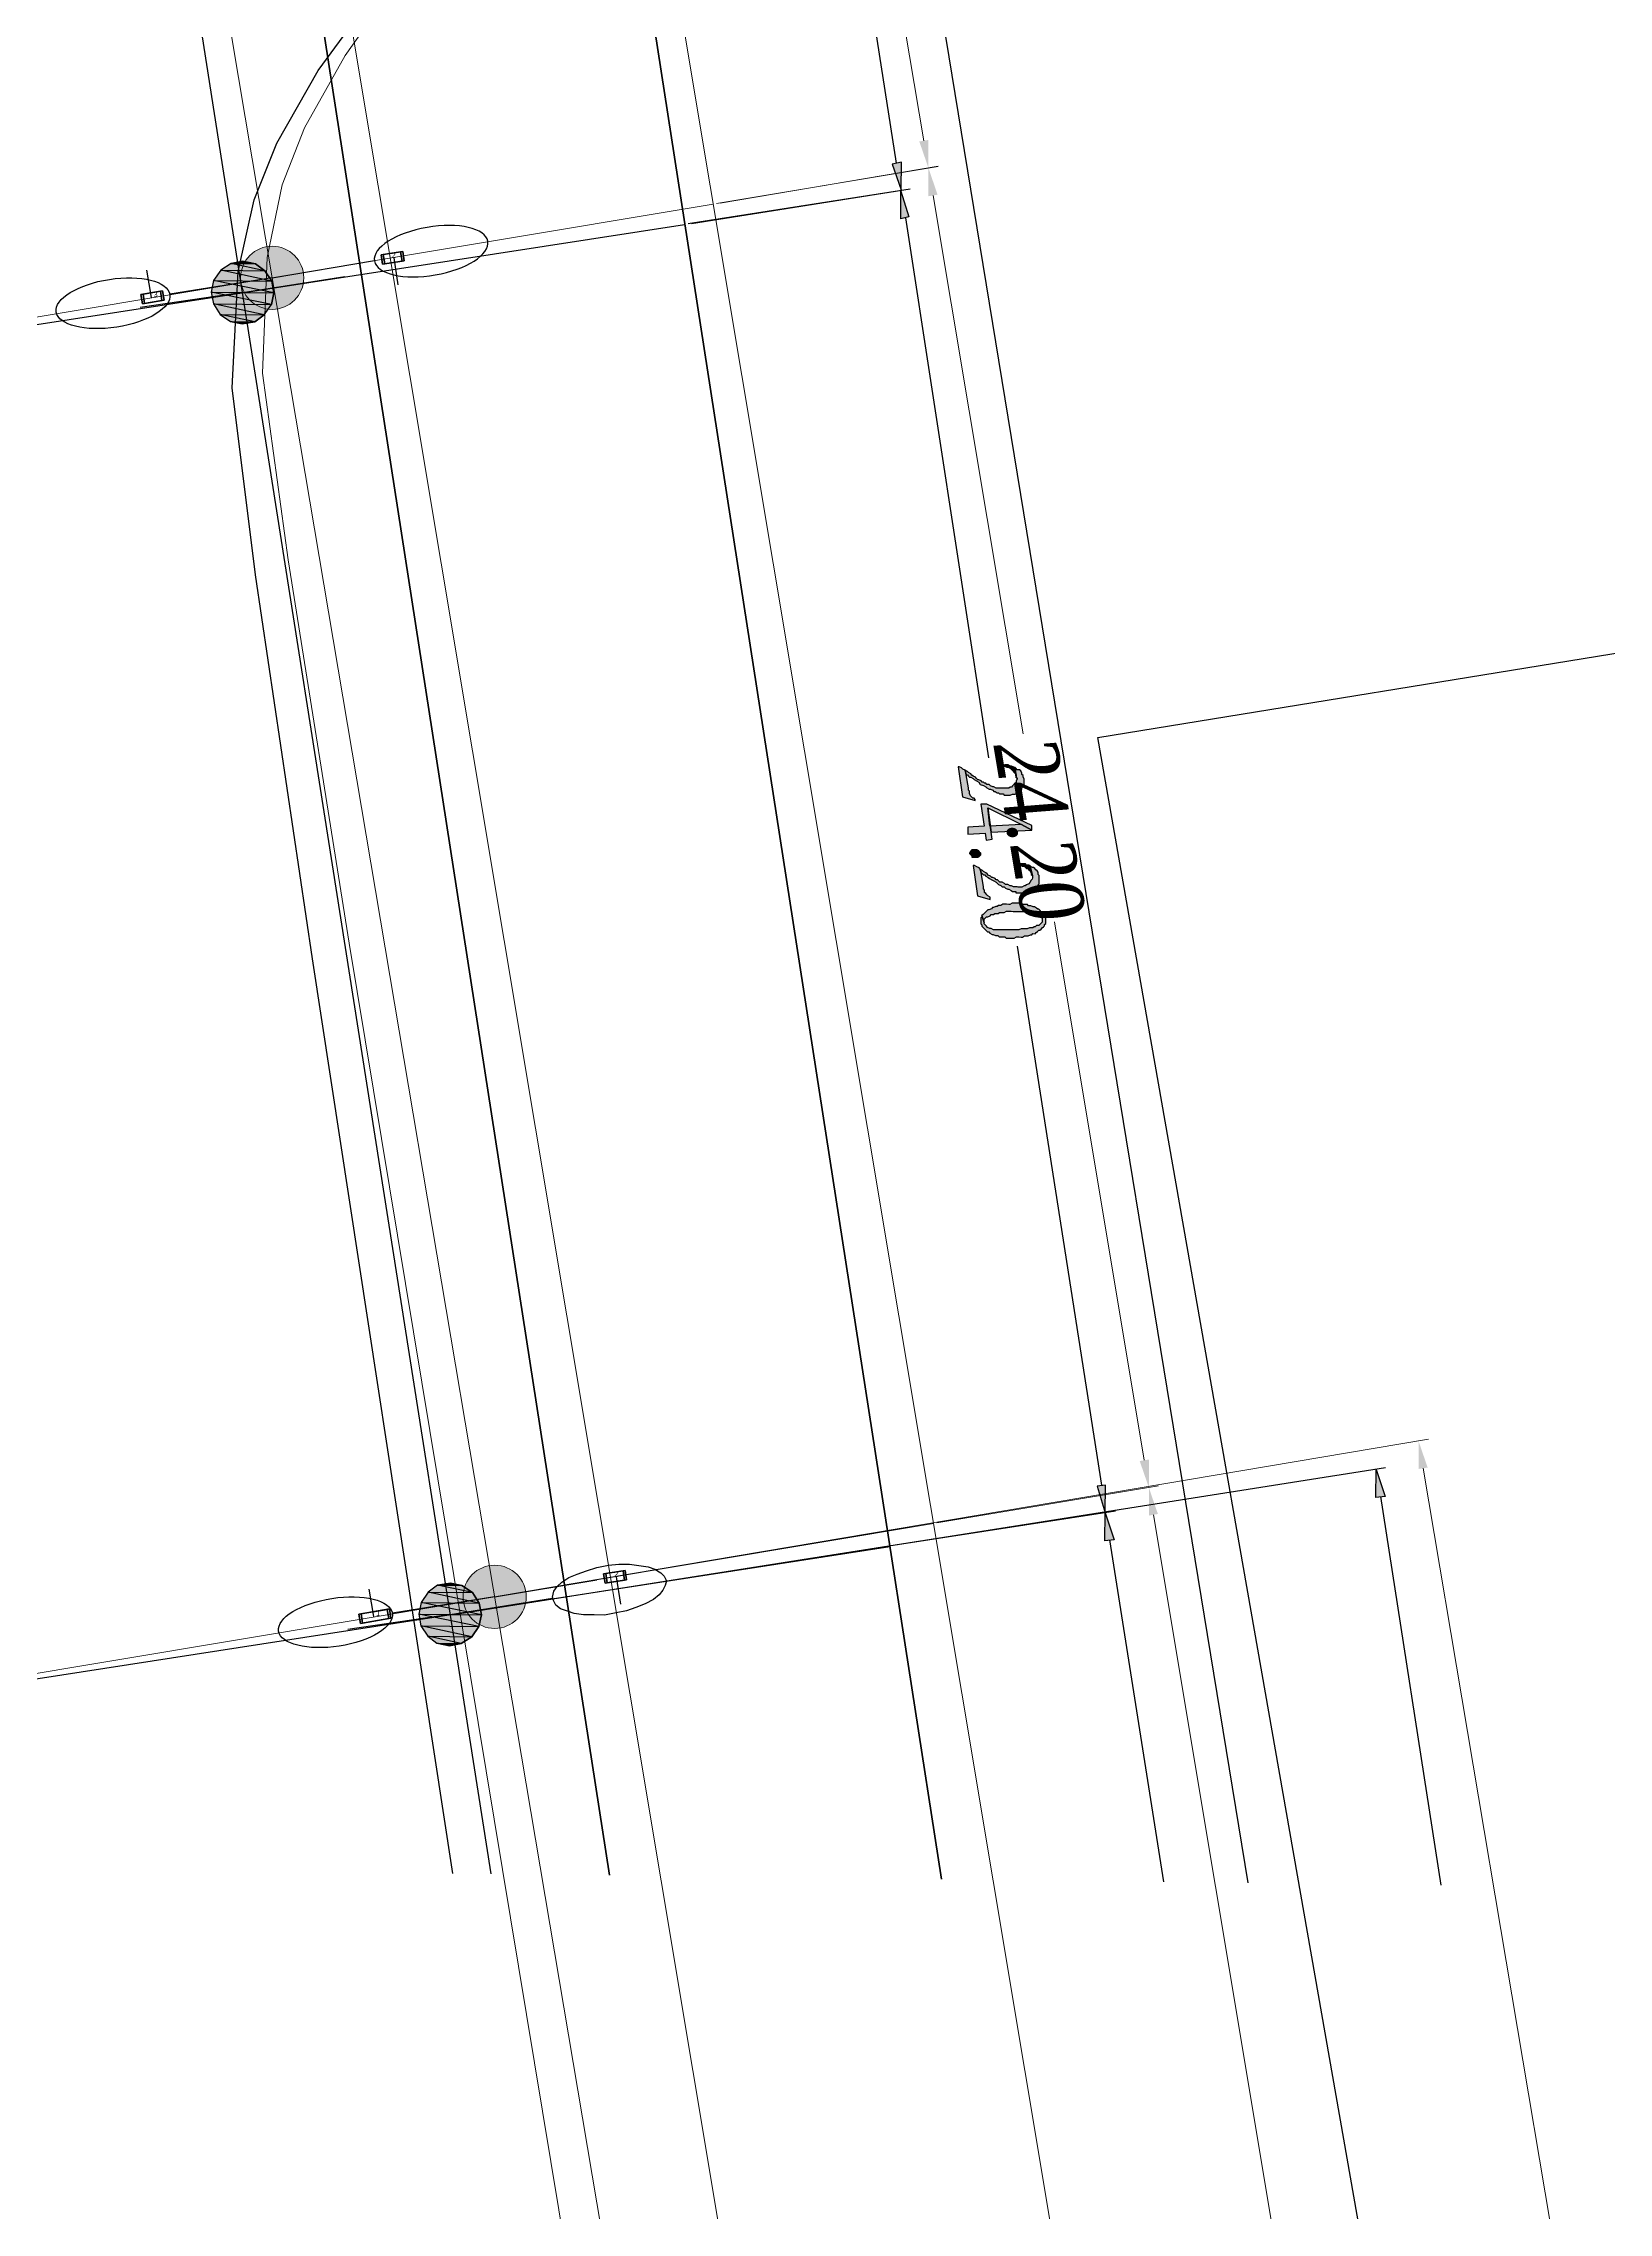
# Model space of a CAD drawing. Extents: x 2474 to 3317, y 1800 to 4862.
# Drawn here: x 2755.69 to 2784.01, y 3943.08 to 3982.32 of the extents above; entities that cross this region are included whole.
import ezdxf

# ---------------------------------------------------------------- set-up
doc = ezdxf.new("R2010")
doc.units = 0
doc.header["$MEASUREMENT"] = 0
for name, color, linetype in [('at_Entity', 7, 'Continuous'), ('at_Solid', 7, 'Continuous'), ('DLXLUM01', 2, 'Continuous'), ('DLXLUM02', 4, 'Continuous'), ('DLXLUM03', 3, 'Continuous'), ('DLXLUMEX', 2, 'Continuous'), ('DLXSCENE', 7, 'Continuous')]:
    doc.layers.add(name, color=color, linetype=linetype)
doc.layers.add('ОСВЕЩЕНИЕ', color=7, linetype='Continuous', lineweight=15)
doc.layers.add('ситуация', color=7, linetype='Continuous', lineweight=15)
doc.styles.add('стиль2', font='times.ttf', dxfattribs={"width": 0.85, "oblique": 5, "height": 1.15})

# ---------------------------------------------------------------- blocks, each defined once
blk = doc.blocks.new('*U116')
for p, q in [((0.163, 0.112), (-0.19, 0.056)), ((-0.19, 0.056), (0.163, 0.112)), ((-0.151, 0.062), (-0.19, 0.056)), ((-0.19, 0.056), (-0.151, 0.062)), ((-0.19, 0.056), (-0.163, -0.112)), ((-0.163, -0.112), (-0.19, 0.056)), ((0.202, 0.118), (-0.151, 0.062)), ((-0.151, 0.062), (0.202, 0.118)), ((-0.151, 0.062), (-0.124, -0.106)), ((-0.124, -0.106), (-0.151, 0.062)), ((0.163, 0.112), (0.202, 0.118)), ((0.202, 0.118), (0.163, 0.112)), ((0.19, -0.056), (0.163, 0.112)), ((0.163, 0.112), (0.19, -0.056)), ((0.228, -0.05), (0.202, 0.118)), ((0.202, 0.118), (0.228, -0.05)), ((-0.163, -0.112), (0.19, -0.056)), ((0.19, -0.056), (-0.163, -0.112)), ((-0.163, -0.112), (-0.124, -0.106)), ((-0.124, -0.106), (-0.163, -0.112)), ((-0.124, -0.106), (0.228, -0.05)), ((0.228, -0.05), (-0.124, -0.106)), ((0.19, -0.056), (0.228, -0.05)), ((0.228, -0.05), (0.19, -0.056))]:
    blk.add_line(p, q)
at = {"color": 1}
blk.add_line((0.039, 0.006), (0.116, -0.488), dxfattribs=at)
at = {"layer": 'DLXLUMEX', "color": 7}
blk.add_text('2', height=0.1, dxfattribs=at).set_placement((0, 0))
blk = doc.blocks.new('*U117')
at = {"color": 1}
blk.add_line((-0.039, -0.007), (-0.123, 0.486), dxfattribs=at)
for p, q in [((0.204, 0.121), (-0.31, 0.033)), ((-0.31, 0.033), (0.204, 0.121)), ((-0.271, 0.04), (-0.31, 0.033)), ((-0.31, 0.033), (-0.271, 0.04)), ((-0.31, 0.033), (-0.281, -0.135)), ((-0.281, -0.135), (-0.31, 0.033)), ((0.243, 0.128), (-0.271, 0.04)), ((-0.271, 0.04), (0.243, 0.128)), ((-0.271, 0.04), (-0.243, -0.128)), ((-0.243, -0.128), (-0.271, 0.04)), ((0.243, 0.128), (0.204, 0.121)), ((0.204, 0.121), (0.243, 0.128)), ((0.233, -0.046), (0.204, 0.121)), ((0.204, 0.121), (0.233, -0.046)), ((0.271, -0.04), (0.243, 0.128)), ((0.243, 0.128), (0.271, -0.04)), ((-0.281, -0.135), (0.233, -0.046)), ((0.233, -0.046), (-0.281, -0.135)), ((-0.243, -0.128), (-0.281, -0.135)), ((-0.281, -0.135), (-0.243, -0.128)), ((-0.243, -0.128), (0.271, -0.04)), ((0.271, -0.04), (-0.243, -0.128)), ((0.233, -0.046), (0.271, -0.04)), ((0.271, -0.04), (0.233, -0.046))]:
    blk.add_line(p, q)
at = {"layer": 'DLXLUMEX', "color": 7}
blk.add_text('1', height=0.1, dxfattribs=at).set_placement((0, 0))
blk = doc.blocks.new('*U120')
for p, q in [((0.163, 0.112), (-0.19, 0.056)), ((-0.19, 0.056), (0.163, 0.112)), ((-0.151, 0.062), (-0.19, 0.056)), ((-0.19, 0.056), (-0.151, 0.062)), ((-0.19, 0.056), (-0.163, -0.112)), ((-0.163, -0.112), (-0.19, 0.056)), ((0.202, 0.118), (-0.151, 0.062)), ((-0.151, 0.062), (0.202, 0.118)), ((-0.151, 0.062), (-0.124, -0.106)), ((-0.124, -0.106), (-0.151, 0.062)), ((0.163, 0.112), (0.202, 0.118)), ((0.202, 0.118), (0.163, 0.112)), ((0.19, -0.056), (0.163, 0.112)), ((0.163, 0.112), (0.19, -0.056)), ((0.228, -0.05), (0.202, 0.118)), ((0.202, 0.118), (0.228, -0.05)), ((-0.163, -0.112), (0.19, -0.056)), ((0.19, -0.056), (-0.163, -0.112)), ((-0.163, -0.112), (-0.124, -0.106)), ((-0.124, -0.106), (-0.163, -0.112)), ((-0.124, -0.106), (0.228, -0.05)), ((0.228, -0.05), (-0.124, -0.106)), ((0.19, -0.056), (0.228, -0.05)), ((0.228, -0.05), (0.19, -0.056))]:
    blk.add_line(p, q)
at = {"color": 1}
blk.add_line((0.039, 0.006), (0.116, -0.488), dxfattribs=at)
at = {"layer": 'DLXLUMEX', "color": 7}
blk.add_text('2', height=0.1, dxfattribs=at).set_placement((0, 0))
blk = doc.blocks.new('*U121')
at = {"color": 1}
blk.add_line((-0.039, -0.007), (-0.123, 0.486), dxfattribs=at)
for p, q in [((0.123, 0.107), (-0.229, 0.047)), ((-0.229, 0.047), (0.123, 0.107)), ((-0.19, 0.054), (-0.229, 0.047)), ((-0.229, 0.047), (-0.19, 0.054)), ((-0.229, 0.047), (-0.2, -0.121)), ((-0.2, -0.121), (-0.229, 0.047)), ((0.162, 0.114), (-0.19, 0.054)), ((-0.19, 0.054), (0.162, 0.114)), ((-0.19, 0.054), (-0.162, -0.114)), ((-0.162, -0.114), (-0.19, 0.054)), ((0.162, 0.114), (0.123, 0.107)), ((0.123, 0.107), (0.162, 0.114)), ((0.152, -0.06), (0.123, 0.107)), ((0.123, 0.107), (0.152, -0.06)), ((0.19, -0.054), (0.162, 0.114)), ((0.162, 0.114), (0.19, -0.054)), ((-0.2, -0.121), (0.152, -0.06)), ((0.152, -0.06), (-0.2, -0.121)), ((-0.162, -0.114), (-0.2, -0.121)), ((-0.2, -0.121), (-0.162, -0.114)), ((-0.162, -0.114), (0.19, -0.054)), ((0.19, -0.054), (-0.162, -0.114)), ((0.152, -0.06), (0.19, -0.054)), ((0.19, -0.054), (0.152, -0.06))]:
    blk.add_line(p, q)
at = {"layer": 'DLXLUMEX', "color": 7}
blk.add_text('3', height=0.1, dxfattribs=at).set_placement((0, 0))
blk = doc.blocks.new('*U218')
for p, q in [((2774.768, 3969.761), (2826.661, 3978.229)), ((2859.281, 3488.504), (2774.768, 3969.761))]:
    blk.add_line(p, q)

msp = doc.modelspace()

# ---------------------------------------------------------------- hatches: boundary and pattern name
at = {"layer": 'at_Solid'}
for points in [[(2771.213, 3980.174), (2771.044, 3980.134), (2771.207, 3979.67)], [(2771.348, 3979.185), (2771.201, 3979.144), (2771.206, 3979.649)], [(2758.897, 3978.216), (2758.769, 3978.029), (2759.82, 3978.017)], [(2759.088, 3978.34), (2758.897, 3978.216), (2759.696, 3978.207)], [(2758.897, 3978.216), (2759.696, 3978.207), (2759.82, 3978.017)], [(2759.299, 3978.38), (2759.088, 3978.34), (2759.529, 3978.335)], [(2759.088, 3978.34), (2759.529, 3978.335), (2759.696, 3978.207)], [(2758.769, 3978.029), (2758.725, 3977.819), (2759.859, 3977.806)], [(2758.725, 3977.819), (2758.764, 3977.609), (2759.815, 3977.596)], [(2758.725, 3977.819), (2759.859, 3977.806), (2759.815, 3977.596)], [(2758.769, 3978.029), (2759.82, 3978.017), (2759.859, 3977.806)], [(2758.764, 3977.609), (2758.888, 3977.418), (2759.686, 3977.409)], [(2758.764, 3977.609), (2759.815, 3977.596), (2759.686, 3977.409)], [(2758.888, 3977.418), (2759.076, 3977.29), (2759.517, 3977.285)], [(2758.888, 3977.418), (2759.686, 3977.409), (2759.517, 3977.285)], [(2759.076, 3977.29), (2759.517, 3977.285), (2759.285, 3977.245)], [(2772.548, 3968.622), (2772.549, 3968.643), (2772.528, 3968.665), (2772.507, 3968.665), (2772.486, 3968.686), (2772.465, 3968.707), (2772.445, 3968.75), (2772.445, 3968.792), (2772.425, 3968.813), (2772.425, 3968.855), (2772.386, 3969.087), (2772.366, 3969.171), (2772.324, 3969.192), (2772.303, 3969.214), (2772.261, 3969.235), (2772.24, 3969.235), (2772.318, 3968.688)], [(2773.435, 3969.011), (2773.415, 3969.053), (2773.415, 3969.074), (2773.394, 3969.096), (2773.395, 3969.117), (2773.374, 3969.159), (2773.353, 3969.18), (2773.311, 3969.181), (2773.291, 3969.202), (2773.27, 3969.223), (2773.289, 3969.034), (2773.31, 3969.034), (2773.309, 3969.013), (2773.288, 3968.971), (2773.288, 3968.95), (2773.266, 3968.929), (2773.245, 3968.908), (2773.224, 3968.888), (2773.203, 3968.867), (2773.182, 3968.867), (2773.16, 3968.846), (2773.118, 3968.847), (2773.076, 3968.847), (2773.055, 3968.848), (2773.013, 3968.848), (2772.992, 3968.848), (2772.971, 3968.849), (2772.929, 3968.849), (2772.888, 3968.871), (2772.867, 3968.871), (2772.825, 3968.892), (2772.804, 3968.914), (2772.762, 3968.914), (2772.741, 3968.935), (2772.72, 3968.936), (2772.699, 3968.957), (2772.678, 3968.957), (2772.658, 3968.978), (2772.616, 3969), (2772.595, 3969), (2772.574, 3969.021), (2772.553, 3969.043), (2772.512, 3969.064), (2772.491, 3969.085), (2772.47, 3969.107), (2772.428, 3969.128), (2772.407, 3969.149), (2772.366, 3969.171), (2772.386, 3969.087), (2772.407, 3969.086), (2772.428, 3969.065), (2772.448, 3969.044), (2772.469, 3969.044), (2772.511, 3969.022), (2772.532, 3969.001), (2772.574, 3968.979), (2772.615, 3968.958), (2772.636, 3968.915), (2772.699, 3968.894), (2772.74, 3968.872), (2772.761, 3968.851), (2772.803, 3968.829), (2772.824, 3968.829), (2772.866, 3968.808), (2772.887, 3968.786), (2772.908, 3968.786), (2772.949, 3968.765), (2772.97, 3968.764), (2772.991, 3968.743), (2773.012, 3968.743), (2773.054, 3968.742), (2773.075, 3968.721), (2773.117, 3968.721), (2773.138, 3968.721), (2773.18, 3968.72), (2773.222, 3968.741), (2773.243, 3968.74), (2773.264, 3968.74), (2773.306, 3968.761), (2773.328, 3968.781), (2773.349, 3968.802), (2773.37, 3968.823), (2773.391, 3968.823), (2773.391, 3968.844), (2773.413, 3968.885), (2773.434, 3968.906), (2773.435, 3968.927), (2773.435, 3968.948), (2773.435, 3968.99)], [(2773.27, 3969.223), (2773.249, 3969.224), (2773.207, 3969.245), (2773.186, 3969.245), (2773.144, 3969.267), (2773.102, 3969.267), (2773.081, 3969.267), (2773.081, 3969.246), (2773.123, 3969.225), (2773.144, 3969.225), (2773.186, 3969.203), (2773.206, 3969.182), (2773.227, 3969.161), (2773.248, 3969.139), (2773.269, 3969.118), (2773.289, 3969.097), (2773.289, 3969.076), (2773.289, 3969.034)], [(2773.572, 3968.085), (2773.573, 3968.169), (2772.758, 3968.557), (2772.653, 3968.558), (2772.711, 3968.158), (2772.417, 3968.141), (2772.415, 3968.015), (2772.731, 3968.032), (2772.75, 3967.906), (2772.855, 3967.925), (2772.836, 3968.052), (2772.778, 3968.494), (2773.384, 3968.192)], [(2773.572, 3968.085), (2773.384, 3968.192), (2772.816, 3968.157), (2772.778, 3968.494), (2772.836, 3968.052)], [(2772.642, 3967.676), (2772.642, 3967.634), (2772.621, 3967.613), (2772.599, 3967.592), (2772.557, 3967.593), (2772.536, 3967.593), (2772.494, 3967.593), (2772.495, 3967.614), (2772.474, 3967.636), (2772.453, 3967.657), (2772.453, 3967.678), (2772.475, 3967.72), (2772.496, 3967.74), (2772.538, 3967.74), (2772.58, 3967.739), (2772.601, 3967.718), (2772.622, 3967.697)], [(2772.822, 3966.833), (2772.822, 3966.875), (2772.78, 3966.897), (2772.76, 3966.918), (2772.739, 3966.939), (2772.718, 3966.96), (2772.718, 3966.981), (2772.719, 3967.002), (2772.698, 3967.024), (2772.698, 3967.066), (2772.659, 3967.318), (2772.639, 3967.382), (2772.618, 3967.403), (2772.576, 3967.424), (2772.535, 3967.446), (2772.514, 3967.446), (2772.591, 3966.899)], [(2773.709, 3967.222), (2773.709, 3967.264), (2773.688, 3967.285), (2773.689, 3967.327), (2773.668, 3967.349), (2773.647, 3967.37), (2773.627, 3967.391), (2773.606, 3967.412), (2773.585, 3967.413), (2773.543, 3967.434), (2773.583, 3967.265), (2773.583, 3967.244), (2773.583, 3967.223), (2773.582, 3967.202), (2773.561, 3967.182), (2773.54, 3967.14), (2773.518, 3967.119), (2773.476, 3967.099), (2773.455, 3967.078), (2773.434, 3967.078), (2773.392, 3967.058), (2773.35, 3967.058), (2773.329, 3967.058), (2773.308, 3967.059), (2773.266, 3967.059), (2773.245, 3967.059), (2773.203, 3967.081), (2773.182, 3967.081), (2773.14, 3967.103), (2773.098, 3967.103), (2773.077, 3967.124), (2773.035, 3967.146), (2773.014, 3967.146), (2772.993, 3967.146), (2772.973, 3967.168), (2772.952, 3967.189), (2772.931, 3967.189), (2772.91, 3967.21), (2772.868, 3967.232), (2772.847, 3967.232), (2772.827, 3967.253), (2772.785, 3967.275), (2772.764, 3967.296), (2772.743, 3967.317), (2772.702, 3967.339), (2772.681, 3967.36), (2772.639, 3967.382), (2772.659, 3967.318), (2772.68, 3967.297), (2772.701, 3967.276), (2772.722, 3967.276), (2772.743, 3967.254), (2772.784, 3967.233), (2772.805, 3967.212), (2772.847, 3967.19), (2772.889, 3967.169), (2772.93, 3967.147), (2772.972, 3967.104), (2773.014, 3967.083), (2773.034, 3967.062), (2773.076, 3967.061), (2773.097, 3967.04), (2773.139, 3967.018), (2773.16, 3967.018), (2773.202, 3966.997), (2773.223, 3966.975), (2773.244, 3966.975), (2773.286, 3966.975), (2773.285, 3966.954), (2773.327, 3966.953), (2773.348, 3966.953), (2773.39, 3966.953), (2773.411, 3966.952), (2773.453, 3966.952), (2773.495, 3966.951), (2773.516, 3966.951), (2773.559, 3966.972), (2773.58, 3966.971), (2773.601, 3966.992), (2773.622, 3967.013), (2773.644, 3967.034), (2773.665, 3967.054), (2773.686, 3967.075), (2773.686, 3967.096), (2773.708, 3967.117), (2773.708, 3967.138), (2773.708, 3967.18), (2773.708, 3967.201)], [(2773.543, 3967.434), (2773.522, 3967.455), (2773.48, 3967.456), (2773.46, 3967.477), (2773.418, 3967.478), (2773.397, 3967.478), (2773.355, 3967.478), (2773.354, 3967.457), (2773.396, 3967.436), (2773.438, 3967.435), (2773.459, 3967.414), (2773.48, 3967.393), (2773.501, 3967.392), (2773.521, 3967.371), (2773.542, 3967.35), (2773.563, 3967.308), (2773.562, 3967.287), (2773.583, 3967.265)], [(2773.826, 3966.485), (2773.826, 3966.506), (2773.806, 3966.548), (2773.785, 3966.57), (2773.764, 3966.591), (2773.744, 3966.612), (2773.763, 3966.486), (2773.763, 3966.465), (2773.763, 3966.444), (2773.762, 3966.423), (2773.741, 3966.402), (2773.72, 3966.381), (2773.699, 3966.361), (2773.657, 3966.361), (2773.635, 3966.34), (2773.614, 3966.341), (2773.593, 3966.32), (2773.551, 3966.32), (2773.53, 3966.321), (2773.488, 3966.3), (2773.467, 3966.3), (2773.425, 3966.301), (2773.383, 3966.301), (2773.341, 3966.281), (2773.32, 3966.281), (2773.278, 3966.281), (2773.235, 3966.282), (2773.193, 3966.282), (2773.151, 3966.283), (2773.109, 3966.283), (2773.088, 3966.284), (2773.046, 3966.284), (2773.004, 3966.285), (2772.983, 3966.285), (2772.962, 3966.285), (2772.92, 3966.286), (2772.899, 3966.286), (2772.878, 3966.286), (2772.837, 3966.308), (2772.816, 3966.308), (2772.774, 3966.329), (2772.753, 3966.351), (2772.732, 3966.372), (2772.711, 3966.393), (2772.712, 3966.414), (2772.671, 3966.541), (2772.671, 3966.52), (2772.65, 3966.499), (2772.649, 3966.457), (2772.649, 3966.436), (2772.649, 3966.415), (2772.648, 3966.394), (2772.669, 3966.373), (2772.669, 3966.352), (2772.69, 3966.33), (2772.71, 3966.309), (2772.731, 3966.288), (2772.752, 3966.267), (2772.773, 3966.245), (2772.794, 3966.245), (2772.815, 3966.224), (2772.856, 3966.202), (2772.877, 3966.202), (2772.919, 3966.181), (2772.961, 3966.18), (2772.982, 3966.159), (2773.024, 3966.158), (2773.045, 3966.158), (2773.087, 3966.158), (2773.108, 3966.136), (2773.15, 3966.136), (2773.192, 3966.135), (2773.213, 3966.135), (2773.255, 3966.135), (2773.297, 3966.155), (2773.339, 3966.155), (2773.381, 3966.154), (2773.402, 3966.154), (2773.444, 3966.174), (2773.486, 3966.174), (2773.507, 3966.174), (2773.55, 3966.194), (2773.571, 3966.194), (2773.592, 3966.215), (2773.634, 3966.214), (2773.655, 3966.235), (2773.676, 3966.256), (2773.698, 3966.277), (2773.719, 3966.276), (2773.74, 3966.297), (2773.761, 3966.318), (2773.782, 3966.339), (2773.804, 3966.359), (2773.804, 3966.38), (2773.825, 3966.401), (2773.826, 3966.443), (2773.826, 3966.464)], [(2773.744, 3966.612), (2773.723, 3966.633), (2773.702, 3966.655), (2773.681, 3966.655), (2773.66, 3966.676), (2773.619, 3966.698), (2773.598, 3966.698), (2773.556, 3966.719), (2773.514, 3966.72), (2773.493, 3966.741), (2773.451, 3966.742), (2773.43, 3966.742), (2773.388, 3966.742), (2773.367, 3966.764), (2773.325, 3966.764), (2773.304, 3966.764), (2773.262, 3966.765), (2773.22, 3966.765), (2773.178, 3966.745), (2773.157, 3966.745), (2773.115, 3966.746), (2773.073, 3966.746), (2773.052, 3966.746), (2773.01, 3966.726), (2772.968, 3966.726), (2772.946, 3966.706), (2772.925, 3966.706), (2772.883, 3966.685), (2772.862, 3966.686), (2772.841, 3966.665), (2772.798, 3966.644), (2772.777, 3966.644), (2772.756, 3966.624), (2772.735, 3966.603), (2772.714, 3966.582), (2772.692, 3966.561), (2772.671, 3966.541), (2772.712, 3966.414), (2772.712, 3966.456), (2772.712, 3966.477), (2772.734, 3966.498), (2772.755, 3966.519), (2772.776, 3966.518), (2772.818, 3966.539), (2772.839, 3966.56), (2772.882, 3966.559), (2772.903, 3966.58), (2772.924, 3966.58), (2772.966, 3966.579), (2772.987, 3966.6), (2773.029, 3966.6), (2773.071, 3966.599), (2773.113, 3966.62), (2773.134, 3966.619), (2773.176, 3966.619), (2773.197, 3966.619), (2773.239, 3966.618), (2773.26, 3966.618), (2773.302, 3966.617), (2773.344, 3966.617), (2773.365, 3966.617), (2773.407, 3966.616), (2773.45, 3966.616), (2773.471, 3966.615), (2773.513, 3966.615), (2773.555, 3966.614), (2773.597, 3966.614), (2773.617, 3966.593), (2773.659, 3966.592), (2773.68, 3966.571), (2773.701, 3966.571), (2773.722, 3966.549), (2773.743, 3966.528), (2773.763, 3966.507), (2773.763, 3966.486)], [(2774.904, 3956.24), (2774.757, 3956.22), (2774.898, 3955.735)], [(2779.966, 3956.033), (2779.797, 3956.014), (2779.803, 3956.518)], [(2775.061, 3955.25), (2774.892, 3955.231), (2774.898, 3955.735)], [(2762.652, 3954.302), (2762.524, 3954.115), (2763.575, 3954.103)], [(2762.822, 3954.427), (2762.652, 3954.302), (2763.451, 3954.293)], [(2762.652, 3954.302), (2763.451, 3954.293), (2763.575, 3954.103)], [(2763.053, 3954.466), (2762.822, 3954.427), (2763.263, 3954.421)], [(2762.822, 3954.427), (2763.263, 3954.421), (2763.451, 3954.293)], [(2762.524, 3954.115), (2762.48, 3953.905), (2763.614, 3953.892)], [(2762.48, 3953.905), (2762.519, 3953.695), (2763.57, 3953.682)], [(2762.48, 3953.905), (2763.614, 3953.892), (2763.57, 3953.682)], [(2762.524, 3954.115), (2763.575, 3954.103), (2763.614, 3953.892)], [(2762.519, 3953.695), (2762.643, 3953.504), (2763.441, 3953.495)], [(2762.519, 3953.695), (2763.57, 3953.682), (2763.441, 3953.495)], [(2762.643, 3953.504), (2762.81, 3953.376), (2763.251, 3953.371)], [(2762.643, 3953.504), (2763.441, 3953.495), (2763.251, 3953.371)], [(2762.81, 3953.376), (2763.251, 3953.371), (2763.04, 3953.331)]]:
    msp.add_hatch(color=256, dxfattribs=at).paths.add_polyline_path(points)
at = {"layer": 'ОСВЕЩЕНИЕ', "linetype": 'Continuous', "lineweight": 18}
h = msp.add_hatch(color=7, dxfattribs=at)
edge = h.paths.add_edge_path()
edge.add_arc((2759.829, 3978.08), 0.572, 0, 360)
h = msp.add_hatch(color=7, dxfattribs=at)
edge = h.paths.add_edge_path()
edge.add_arc((2763.854, 3954.217), 0.572, 0, 360)

# ---------------------------------------------------------------- linework, layer by layer
at = {"layer": 'at_Entity', "color": 1}
for points in [[(2759.292, 3977.813), (2747.932, 4050.375)], [(2763.79, 3949.204), (2759.292, 3977.813)]]:
    msp.add_lwpolyline(points, dxfattribs=at)
at = {"layer": 'at_Entity', "color": 4}
for points in [[(2765.933, 3949.179), (2750.243, 4050.348), (2765.933, 3949.179), (2765.933, 3949.179)], [(2771.942, 3949.109), (2756.252, 4050.278), (2771.942, 3949.109), (2771.942, 3949.109)], [(2743.378, 3975.351), (2767.291, 3979.043)], [(2747.069, 3951.417), (2771.004, 3955.129)]]:
    msp.add_lwpolyline(points, dxfattribs=at)
at = {"layer": 'at_Entity', "color": 0}
for points in [[(2777.489, 3949.044), (2765.309, 4023.402), (2761.168, 4050.22)], [(2771.128, 3980.154), (2766.574, 4009.351)], [(2760.559, 3965.758), (2759.526, 3972.704), (2759.104, 3976.092), (2759.212, 3978.192), (2759.501, 3979.491), (2759.912, 3980.516), (2760.663, 3981.831), (2761.666, 3983.206), (2763.537, 3985.033), (2765.275, 3986.358), (2766.27, 3986.955), (2767.557, 3987.382), (2771.6, 3988.133), (2779.56, 3989.616), (2806, 3993.782), (2809.341, 3991.978), (2826.455, 3994.636)], [(2771.213, 3980.174), (2771.044, 3980.134), (2771.207, 3979.67), (2771.213, 3980.174)], [(2767.354, 3979.063), (2771.375, 3979.689)], [(2767.417, 3979.062), (2771.375, 3979.689)], [(2771.348, 3979.185), (2771.201, 3979.144), (2771.206, 3979.649), (2771.348, 3979.185)], [(2771.285, 3979.164), (2772.789, 3969.397)], [(2759.859, 3977.806), (2759.82, 3978.017), (2759.696, 3978.207), (2759.529, 3978.335), (2759.299, 3978.38), (2759.088, 3978.34), (2758.897, 3978.216), (2758.769, 3978.029), (2758.725, 3977.819), (2758.764, 3977.609), (2758.888, 3977.418), (2759.076, 3977.29), (2759.285, 3977.245), (2759.517, 3977.285), (2759.686, 3977.409), (2759.815, 3977.596), (2759.859, 3977.806), (2759.859, 3977.806)], [(2758.897, 3978.216), (2758.769, 3978.029), (2759.82, 3978.017), (2758.897, 3978.216)], [(2759.088, 3978.34), (2758.897, 3978.216), (2759.696, 3978.207), (2759.088, 3978.34)], [(2758.897, 3978.216), (2759.696, 3978.207), (2759.82, 3978.017), (2758.897, 3978.216)], [(2759.299, 3978.38), (2759.088, 3978.34), (2759.529, 3978.335), (2759.299, 3978.38)], [(2759.088, 3978.34), (2759.529, 3978.335), (2759.696, 3978.207), (2759.088, 3978.34)], [(2759.292, 3977.813), (2757.44, 3977.54)], [(2758.769, 3978.029), (2758.725, 3977.819), (2759.859, 3977.806), (2758.769, 3978.029)], [(2758.725, 3977.819), (2758.764, 3977.609), (2759.815, 3977.596), (2758.725, 3977.819)], [(2758.725, 3977.819), (2759.859, 3977.806), (2759.815, 3977.596), (2758.725, 3977.819)], [(2759.292, 3977.813), (2761.144, 3978.106)], [(2758.764, 3977.609), (2758.888, 3977.418), (2759.686, 3977.409), (2758.764, 3977.609)], [(2758.888, 3977.418), (2759.076, 3977.29), (2759.517, 3977.285), (2758.888, 3977.418)], [(2758.888, 3977.418), (2759.686, 3977.409), (2759.517, 3977.285), (2758.888, 3977.418)], [(2759.076, 3977.29), (2759.517, 3977.285), (2759.285, 3977.245), (2759.076, 3977.29)], [(2772.548, 3968.622), (2772.549, 3968.643), (2772.528, 3968.665), (2772.507, 3968.665), (2772.486, 3968.686), (2772.486, 3968.686), (2772.465, 3968.707), (2772.445, 3968.75), (2772.445, 3968.75), (2772.445, 3968.792), (2772.425, 3968.813), (2772.425, 3968.855), (2772.386, 3969.087), (2772.366, 3969.171), (2772.324, 3969.192), (2772.303, 3969.214), (2772.261, 3969.235), (2772.24, 3969.235), (2772.318, 3968.688), (2772.548, 3968.622)], [(2773.435, 3969.011), (2773.415, 3969.053), (2773.415, 3969.074), (2773.394, 3969.096), (2773.395, 3969.117), (2773.374, 3969.159), (2773.353, 3969.18), (2773.311, 3969.181), (2773.291, 3969.202), (2773.27, 3969.223), (2773.289, 3969.034), (2773.31, 3969.034), (2773.309, 3969.013), (2773.288, 3968.971), (2773.288, 3968.95), (2773.266, 3968.929), (2773.245, 3968.908), (2773.224, 3968.888), (2773.203, 3968.867), (2773.182, 3968.867), (2773.16, 3968.846), (2773.118, 3968.847), (2773.076, 3968.847), (2773.076, 3968.847), (2773.055, 3968.848), (2773.013, 3968.848), (2772.992, 3968.848), (2772.971, 3968.849), (2772.929, 3968.849), (2772.888, 3968.871), (2772.867, 3968.871), (2772.825, 3968.892), (2772.804, 3968.914), (2772.762, 3968.914), (2772.741, 3968.935), (2772.72, 3968.936), (2772.699, 3968.957), (2772.678, 3968.957), (2772.658, 3968.978), (2772.616, 3969), (2772.595, 3969), (2772.574, 3969.021), (2772.553, 3969.043), (2772.512, 3969.064), (2772.491, 3969.085), (2772.47, 3969.107), (2772.428, 3969.128), (2772.407, 3969.149), (2772.366, 3969.171), (2772.386, 3969.087), (2772.386, 3969.087), (2772.386, 3969.087), (2772.407, 3969.086), (2772.428, 3969.065), (2772.448, 3969.044), (2772.469, 3969.044), (2772.511, 3969.022), (2772.532, 3969.001), (2772.574, 3968.979), (2772.615, 3968.958), (2772.636, 3968.915), (2772.699, 3968.894), (2772.699, 3968.894), (2772.74, 3968.872), (2772.761, 3968.851), (2772.803, 3968.829), (2772.824, 3968.829), (2772.866, 3968.808), (2772.887, 3968.786), (2772.908, 3968.786), (2772.949, 3968.765), (2772.97, 3968.764), (2772.991, 3968.743), (2773.012, 3968.743), (2773.054, 3968.742), (2773.075, 3968.721), (2773.117, 3968.721), (2773.138, 3968.721), (2773.18, 3968.72), (2773.18, 3968.72), (2773.222, 3968.741), (2773.243, 3968.74), (2773.264, 3968.74), (2773.306, 3968.761), (2773.328, 3968.781), (2773.349, 3968.802), (2773.37, 3968.823), (2773.391, 3968.823), (2773.391, 3968.844), (2773.413, 3968.885), (2773.434, 3968.906), (2773.435, 3968.927), (2773.435, 3968.948), (2773.435, 3968.99), (2773.435, 3969.011)], [(2773.27, 3969.223), (2773.249, 3969.224), (2773.207, 3969.245), (2773.186, 3969.245), (2773.144, 3969.267), (2773.102, 3969.267), (2773.081, 3969.267), (2773.081, 3969.246), (2773.081, 3969.246), (2773.123, 3969.225), (2773.144, 3969.225), (2773.186, 3969.203), (2773.206, 3969.182), (2773.227, 3969.161), (2773.248, 3969.139), (2773.269, 3969.118), (2773.289, 3969.097), (2773.289, 3969.076), (2773.289, 3969.034), (2773.27, 3969.223)], [(2773.572, 3968.085), (2773.573, 3968.169), (2772.758, 3968.557), (2772.653, 3968.558), (2772.711, 3968.158), (2772.417, 3968.141), (2772.415, 3968.015), (2772.731, 3968.032), (2772.75, 3967.906), (2772.855, 3967.925), (2772.836, 3968.052), (2772.778, 3968.494), (2773.384, 3968.192), (2773.572, 3968.085)], [(2773.572, 3968.085), (2773.384, 3968.192), (2772.816, 3968.157), (2772.778, 3968.494), (2772.836, 3968.052), (2773.572, 3968.085)], [(2772.642, 3967.676), (2772.642, 3967.634), (2772.621, 3967.613), (2772.621, 3967.613), (2772.599, 3967.592), (2772.557, 3967.593), (2772.557, 3967.593), (2772.536, 3967.593), (2772.494, 3967.593), (2772.495, 3967.614), (2772.474, 3967.636), (2772.453, 3967.657), (2772.453, 3967.657), (2772.453, 3967.678), (2772.475, 3967.72), (2772.475, 3967.72), (2772.496, 3967.74), (2772.538, 3967.74), (2772.538, 3967.74), (2772.58, 3967.739), (2772.601, 3967.718), (2772.601, 3967.718), (2772.622, 3967.697), (2772.642, 3967.676), (2772.642, 3967.676), (2772.642, 3967.676), (2772.642, 3967.676)], [(2772.822, 3966.833), (2772.822, 3966.875), (2772.822, 3966.875), (2772.78, 3966.897), (2772.76, 3966.918), (2772.76, 3966.918), (2772.739, 3966.939), (2772.718, 3966.96), (2772.718, 3966.981), (2772.719, 3967.002), (2772.698, 3967.024), (2772.698, 3967.066), (2772.659, 3967.318), (2772.639, 3967.382), (2772.618, 3967.403), (2772.576, 3967.424), (2772.535, 3967.446), (2772.514, 3967.446), (2772.591, 3966.899), (2772.822, 3966.833)], [(2773.709, 3967.222), (2773.709, 3967.264), (2773.688, 3967.285), (2773.689, 3967.327), (2773.668, 3967.349), (2773.647, 3967.37), (2773.627, 3967.391), (2773.606, 3967.412), (2773.585, 3967.413), (2773.543, 3967.434), (2773.583, 3967.265), (2773.583, 3967.244), (2773.583, 3967.223), (2773.582, 3967.202), (2773.561, 3967.182), (2773.54, 3967.14), (2773.518, 3967.119), (2773.518, 3967.119), (2773.476, 3967.099), (2773.455, 3967.078), (2773.434, 3967.078), (2773.392, 3967.058), (2773.35, 3967.058), (2773.35, 3967.058), (2773.329, 3967.058), (2773.308, 3967.059), (2773.266, 3967.059), (2773.245, 3967.059), (2773.203, 3967.081), (2773.182, 3967.081), (2773.14, 3967.103), (2773.098, 3967.103), (2773.077, 3967.124), (2773.035, 3967.146), (2773.014, 3967.146), (2772.993, 3967.146), (2772.973, 3967.168), (2772.952, 3967.189), (2772.931, 3967.189), (2772.91, 3967.21), (2772.868, 3967.232), (2772.847, 3967.232), (2772.827, 3967.253), (2772.785, 3967.275), (2772.764, 3967.296), (2772.743, 3967.317), (2772.702, 3967.339), (2772.681, 3967.36), (2772.639, 3967.382), (2772.659, 3967.318), (2772.659, 3967.318), (2772.68, 3967.297), (2772.68, 3967.297), (2772.701, 3967.276), (2772.722, 3967.276), (2772.743, 3967.254), (2772.784, 3967.233), (2772.805, 3967.212), (2772.847, 3967.19), (2772.889, 3967.169), (2772.93, 3967.147), (2772.972, 3967.104), (2772.972, 3967.104), (2773.014, 3967.083), (2773.034, 3967.062), (2773.076, 3967.061), (2773.097, 3967.04), (2773.139, 3967.018), (2773.16, 3967.018), (2773.202, 3966.997), (2773.223, 3966.975), (2773.244, 3966.975), (2773.286, 3966.975), (2773.285, 3966.954), (2773.327, 3966.953), (2773.348, 3966.953), (2773.39, 3966.953), (2773.411, 3966.952), (2773.453, 3966.952), (2773.453, 3966.952), (2773.495, 3966.951), (2773.516, 3966.951), (2773.559, 3966.972), (2773.58, 3966.971), (2773.601, 3966.992), (2773.622, 3967.013), (2773.644, 3967.034), (2773.665, 3967.054), (2773.686, 3967.075), (2773.686, 3967.096), (2773.708, 3967.117), (2773.708, 3967.138), (2773.708, 3967.18), (2773.708, 3967.201), (2773.709, 3967.222)], [(2773.543, 3967.434), (2773.522, 3967.455), (2773.48, 3967.456), (2773.46, 3967.477), (2773.418, 3967.478), (2773.397, 3967.478), (2773.355, 3967.478), (2773.354, 3967.457), (2773.354, 3967.457), (2773.396, 3967.436), (2773.438, 3967.435), (2773.459, 3967.414), (2773.48, 3967.393), (2773.501, 3967.392), (2773.521, 3967.371), (2773.542, 3967.35), (2773.563, 3967.308), (2773.562, 3967.287), (2773.583, 3967.265), (2773.543, 3967.434)], [(2773.826, 3966.485), (2773.826, 3966.506), (2773.806, 3966.548), (2773.785, 3966.57), (2773.764, 3966.591), (2773.744, 3966.612), (2773.763, 3966.486), (2773.763, 3966.465), (2773.763, 3966.444), (2773.762, 3966.423), (2773.741, 3966.402), (2773.72, 3966.381), (2773.699, 3966.361), (2773.657, 3966.361), (2773.635, 3966.34), (2773.614, 3966.341), (2773.593, 3966.32), (2773.551, 3966.32), (2773.53, 3966.321), (2773.488, 3966.3), (2773.467, 3966.3), (2773.425, 3966.301), (2773.383, 3966.301), (2773.341, 3966.281), (2773.32, 3966.281), (2773.278, 3966.281), (2773.235, 3966.282), (2773.193, 3966.282), (2773.151, 3966.283), (2773.109, 3966.283), (2773.088, 3966.284), (2773.046, 3966.284), (2773.004, 3966.285), (2772.983, 3966.285), (2772.962, 3966.285), (2772.92, 3966.286), (2772.899, 3966.286), (2772.878, 3966.286), (2772.837, 3966.308), (2772.816, 3966.308), (2772.774, 3966.329), (2772.753, 3966.351), (2772.753, 3966.351), (2772.732, 3966.372), (2772.711, 3966.393), (2772.712, 3966.414), (2772.671, 3966.541), (2772.671, 3966.52), (2772.65, 3966.499), (2772.649, 3966.457), (2772.649, 3966.436), (2772.649, 3966.415), (2772.648, 3966.394), (2772.669, 3966.373), (2772.669, 3966.352), (2772.69, 3966.33), (2772.71, 3966.309), (2772.731, 3966.288), (2772.752, 3966.267), (2772.773, 3966.245), (2772.794, 3966.245), (2772.815, 3966.224), (2772.856, 3966.202), (2772.877, 3966.202), (2772.919, 3966.181), (2772.961, 3966.18), (2772.961, 3966.18), (2772.982, 3966.159), (2773.024, 3966.158), (2773.045, 3966.158), (2773.087, 3966.158), (2773.108, 3966.136), (2773.15, 3966.136), (2773.192, 3966.135), (2773.213, 3966.135), (2773.255, 3966.135), (2773.297, 3966.155), (2773.297, 3966.155), (2773.339, 3966.155), (2773.381, 3966.154), (2773.402, 3966.154), (2773.444, 3966.174), (2773.486, 3966.174), (2773.507, 3966.174), (2773.55, 3966.194), (2773.571, 3966.194), (2773.592, 3966.215), (2773.634, 3966.214), (2773.655, 3966.235), (2773.676, 3966.256), (2773.698, 3966.277), (2773.719, 3966.276), (2773.74, 3966.297), (2773.761, 3966.318), (2773.782, 3966.339), (2773.804, 3966.359), (2773.804, 3966.38), (2773.825, 3966.401), (2773.826, 3966.443), (2773.826, 3966.464), (2773.826, 3966.485)], [(2773.744, 3966.612), (2773.723, 3966.633), (2773.702, 3966.655), (2773.681, 3966.655), (2773.66, 3966.676), (2773.619, 3966.698), (2773.598, 3966.698), (2773.556, 3966.719), (2773.514, 3966.72), (2773.514, 3966.72), (2773.493, 3966.741), (2773.451, 3966.742), (2773.43, 3966.742), (2773.388, 3966.742), (2773.367, 3966.764), (2773.325, 3966.764), (2773.304, 3966.764), (2773.262, 3966.765), (2773.22, 3966.765), (2773.178, 3966.745), (2773.157, 3966.745), (2773.115, 3966.746), (2773.073, 3966.746), (2773.052, 3966.746), (2773.01, 3966.726), (2772.968, 3966.726), (2772.946, 3966.706), (2772.925, 3966.706), (2772.883, 3966.685), (2772.862, 3966.686), (2772.841, 3966.665), (2772.798, 3966.644), (2772.777, 3966.644), (2772.756, 3966.624), (2772.735, 3966.603), (2772.714, 3966.582), (2772.692, 3966.561), (2772.671, 3966.541), (2772.712, 3966.414), (2772.712, 3966.414), (2772.712, 3966.456), (2772.712, 3966.477), (2772.734, 3966.498), (2772.755, 3966.519), (2772.776, 3966.518), (2772.818, 3966.539), (2772.818, 3966.539), (2772.839, 3966.56), (2772.882, 3966.559), (2772.903, 3966.58), (2772.924, 3966.58), (2772.966, 3966.579), (2772.987, 3966.6), (2773.029, 3966.6), (2773.071, 3966.599), (2773.113, 3966.62), (2773.134, 3966.619), (2773.176, 3966.619), (2773.197, 3966.619), (2773.239, 3966.618), (2773.26, 3966.618), (2773.302, 3966.617), (2773.344, 3966.617), (2773.365, 3966.617), (2773.407, 3966.616), (2773.45, 3966.616), (2773.471, 3966.615), (2773.513, 3966.615), (2773.555, 3966.614), (2773.597, 3966.614), (2773.617, 3966.593), (2773.659, 3966.592), (2773.68, 3966.571), (2773.701, 3966.571), (2773.722, 3966.549), (2773.743, 3966.528), (2773.763, 3966.507), (2773.763, 3966.486), (2773.744, 3966.612)], [(2763.097, 3949.212), (2760.559, 3965.758)], [(2774.841, 3956.24), (2773.316, 3965.987)], [(2763.11, 3953.898), (2779.972, 3956.559)], [(2774.904, 3956.24), (2774.757, 3956.22), (2774.898, 3955.735), (2774.904, 3956.24)], [(2779.966, 3956.033), (2779.797, 3956.014), (2779.803, 3956.518), (2779.966, 3956.033)], [(2779.882, 3956.034), (2780.976, 3949.003)], [(2771.067, 3955.15), (2775.088, 3955.775)], [(2771.067, 3955.15), (2775.088, 3955.775)], [(2775.061, 3955.25), (2774.892, 3955.231), (2774.898, 3955.735), (2775.061, 3955.25)], [(2774.977, 3955.251), (2775.955, 3949.062)], [(2766.962, 3954.504), (2766.94, 3954.42), (2766.897, 3954.337), (2766.833, 3954.254), (2766.727, 3954.171), (2766.579, 3954.088), (2766.41, 3954.027), (2766.242, 3953.966), (2766.052, 3953.927), (2765.841, 3953.887), (2765.652, 3953.889), (2765.463, 3953.891), (2765.295, 3953.914), (2765.17, 3953.958), (2765.044, 3954.001), (2764.961, 3954.065), (2764.92, 3954.15), (2764.9, 3954.213), (2764.922, 3954.318), (2764.986, 3954.401), (2765.071, 3954.484), (2765.198, 3954.567), (2765.346, 3954.628), (2765.515, 3954.689), (2765.704, 3954.75), (2765.915, 3954.79), (2766.104, 3954.808), (2766.293, 3954.806), (2766.461, 3954.783), (2766.629, 3954.76), (2766.755, 3954.717), (2766.859, 3954.653), (2766.921, 3954.589), (2766.962, 3954.504), (2766.962, 3954.504)], [(2763.614, 3953.892), (2763.575, 3954.103), (2763.451, 3954.293), (2763.263, 3954.421), (2763.053, 3954.466), (2762.822, 3954.427), (2762.652, 3954.302), (2762.524, 3954.115), (2762.48, 3953.905), (2762.519, 3953.695), (2762.643, 3953.504), (2762.81, 3953.376), (2763.04, 3953.331), (2763.251, 3953.371), (2763.441, 3953.495), (2763.57, 3953.682), (2763.614, 3953.892), (2763.614, 3953.892)], [(2763.614, 3953.892), (2763.575, 3954.103), (2763.451, 3954.293), (2763.263, 3954.421), (2763.053, 3954.466), (2762.822, 3954.427), (2762.652, 3954.302), (2762.524, 3954.115), (2762.48, 3953.905), (2762.519, 3953.695), (2762.643, 3953.504), (2762.81, 3953.376), (2763.04, 3953.331), (2763.251, 3953.371), (2763.441, 3953.495), (2763.57, 3953.682), (2763.614, 3953.892), (2763.614, 3953.892)], [(2762.652, 3954.302), (2762.524, 3954.115), (2763.575, 3954.103), (2762.652, 3954.302)], [(2762.822, 3954.427), (2762.652, 3954.302), (2763.451, 3954.293), (2762.822, 3954.427)], [(2762.652, 3954.302), (2763.451, 3954.293), (2763.575, 3954.103), (2762.652, 3954.302)], [(2763.053, 3954.466), (2762.822, 3954.427), (2763.263, 3954.421), (2763.053, 3954.466)], [(2762.822, 3954.427), (2763.263, 3954.421), (2763.451, 3954.293), (2762.822, 3954.427)], [(2763.047, 3953.899), (2761.195, 3953.626)], [(2762.524, 3954.115), (2762.48, 3953.905), (2763.614, 3953.892), (2762.524, 3954.115)], [(2762.48, 3953.905), (2762.519, 3953.695), (2763.57, 3953.682), (2762.48, 3953.905)], [(2762.48, 3953.905), (2763.614, 3953.892), (2763.57, 3953.682), (2762.48, 3953.905)], [(2762.524, 3954.115), (2763.575, 3954.103), (2763.614, 3953.892), (2762.524, 3954.115)], [(2763.047, 3953.899), (2764.899, 3954.192)], [(2762.519, 3953.695), (2762.643, 3953.504), (2763.441, 3953.495), (2762.519, 3953.695)], [(2762.519, 3953.695), (2763.57, 3953.682), (2763.441, 3953.495), (2762.519, 3953.695)], [(2762.643, 3953.504), (2762.81, 3953.376), (2763.251, 3953.371), (2762.643, 3953.504)], [(2762.643, 3953.504), (2763.441, 3953.495), (2763.251, 3953.371), (2762.643, 3953.504)], [(2762.81, 3953.376), (2763.251, 3953.371), (2763.04, 3953.331), (2762.81, 3953.376)]]:
    msp.add_lwpolyline(points, dxfattribs=at)
at = {"layer": 'ОСВЕЩЕНИЕ', "color": 1, "linetype": 'Continuous'}
for p, q in [((2759.829, 3978.08), (2612.451, 4851.745)), ((2909.486, 3090.905), (2759.829, 3978.08))]:
    msp.add_line(p, q, dxfattribs=at)
at = {"layer": 'ОСВЕЩЕНИЕ', "color": 7, "linetype": 'Continuous', "lineweight": 18}
for centre in [(2759.829, 3978.08), (2759.829, 3978.08), (2763.854, 3954.217), (2763.854, 3954.217)]:
    msp.add_circle(centre, 0.572, dxfattribs=at)
at = {"layer": 'ситуация', "color": 4}
for p, q in [((3115.862, 1859.763), (2614.599, 4860.672)), ((3115.862, 1859.763), (2614.599, 4860.672)), ((3123.173, 1851.95), (2620.651, 4860.4)), ((3123.173, 1851.95), (2620.651, 4860.4)), ((2743.939, 3975.426), (2767.808, 3979.413)), ((2747.926, 3951.556), (2771.795, 3955.543))]:
    msp.add_line(p, q, dxfattribs=at)
at = {"layer": 'ситуация'}
for p, q in [((2771.62, 3980.56), (2766.725, 4009.694)), ((2767.87, 3979.423), (2771.881, 3980.093)), ((2767.932, 3979.433), (2771.881, 3980.097)), ((2771.786, 3979.57), (2773.414, 3969.828)), ((2775.609, 3956.687), (2773.981, 3966.429)), ((2763.916, 3954.227), (2780.748, 3957.067)), ((2771.857, 3955.554), (2775.868, 3956.224)), ((2771.857, 3955.554), (2775.868, 3956.224)), ((2780.653, 3956.544), (2783.496, 3939.692)), ((2775.773, 3955.701), (2781.908, 3918.972))]:
    msp.add_line(p, q, dxfattribs=at)
at = {"layer": 'ситуация', "linetype": 'Continuous', "lineweight": 18}
for p, q in [((2761.151, 3982.104), (2762.131, 3983.489)), ((2760.414, 3980.793), (2761.151, 3982.104)), ((2760.009, 3979.764), (2760.414, 3980.793)), ((2759.737, 3978.45), (2760.009, 3979.764)), ((2759.652, 3976.355), (2759.737, 3978.45)), ((2760.115, 3972.977), (2759.652, 3976.355)), ((2761.222, 3966.044), (2760.115, 3972.977)), ((2767.261, 3929.586), (2761.222, 3966.044))]:
    msp.add_line(p, q, dxfattribs=at)
at = {"layer": 'ситуация', "color": 0, "lineweight": 25}
for p, q in [((2759.829, 3978.08), (2761.678, 3978.39)), ((2759.829, 3978.08), (2757.977, 3977.784)), ((2763.854, 3954.217), (2765.704, 3954.527)), ((2763.854, 3954.217), (2762.003, 3953.921))]:
    msp.add_line(p, q, dxfattribs=at)
at = {"layer": 'ситуация', "color": 0, "lineweight": 25, "extrusion": (0, 0, -1)}
msp.add_ellipse((2762.705, 3978.562), major_axis=(1.026, 0.178), ratio=0.418921, dxfattribs=at)
at = {"layer": 'ситуация', "color": 0, "lineweight": 25}
for centre in [(2756.949, 3977.62), (2760.975, 3953.757)]:
    msp.add_ellipse(centre, major_axis=(-1.029, -0.159), ratio=0.418921, dxfattribs=at)
at = {"layer": 'ситуация'}
for points in [[(2771.703, 3980.574), (2771.538, 3980.546), (2771.703, 3980.067)], [(2771.868, 3979.584), (2771.704, 3979.556), (2771.704, 3980.063)], [(2780.735, 3956.557), (2780.571, 3956.53), (2780.57, 3957.037)], [(2775.691, 3956.701), (2775.526, 3956.673), (2775.691, 3956.194)], [(2775.855, 3955.715), (2775.691, 3955.687), (2775.691, 3956.194)]]:
    msp.add_solid(points, dxfattribs=at)

# ---------------------------------------------------------------- block references
at = {"layer": 'DLXLUM01'}
msp.add_blockref('*U117', (2761.707, 3953.869), dxfattribs=at)
at = {"layer": 'DLXLUM02'}
for name, p in [('*U120', (2761.989, 3978.438)), ('*U116', (2766.014, 3954.575))]:
    msp.add_blockref(name, p, dxfattribs=at)
at = {"layer": 'DLXLUM03'}
msp.add_blockref('*U121', (2757.682, 3977.732), dxfattribs=at)
at = {"layer": 'DLXSCENE'}
msp.add_blockref('*U218', (0, 0), dxfattribs=at)

# ---------------------------------------------------------------- texts
at = {"layer": 'ситуация', "style": 'стиль2', "oblique": 5, "width": 0.85}
msp.add_text('24.20', height=1.15, rotation=279.483, dxfattribs=at).set_placement((2772.868, 3969.677))

doc.saveas('drawing.dxf')
